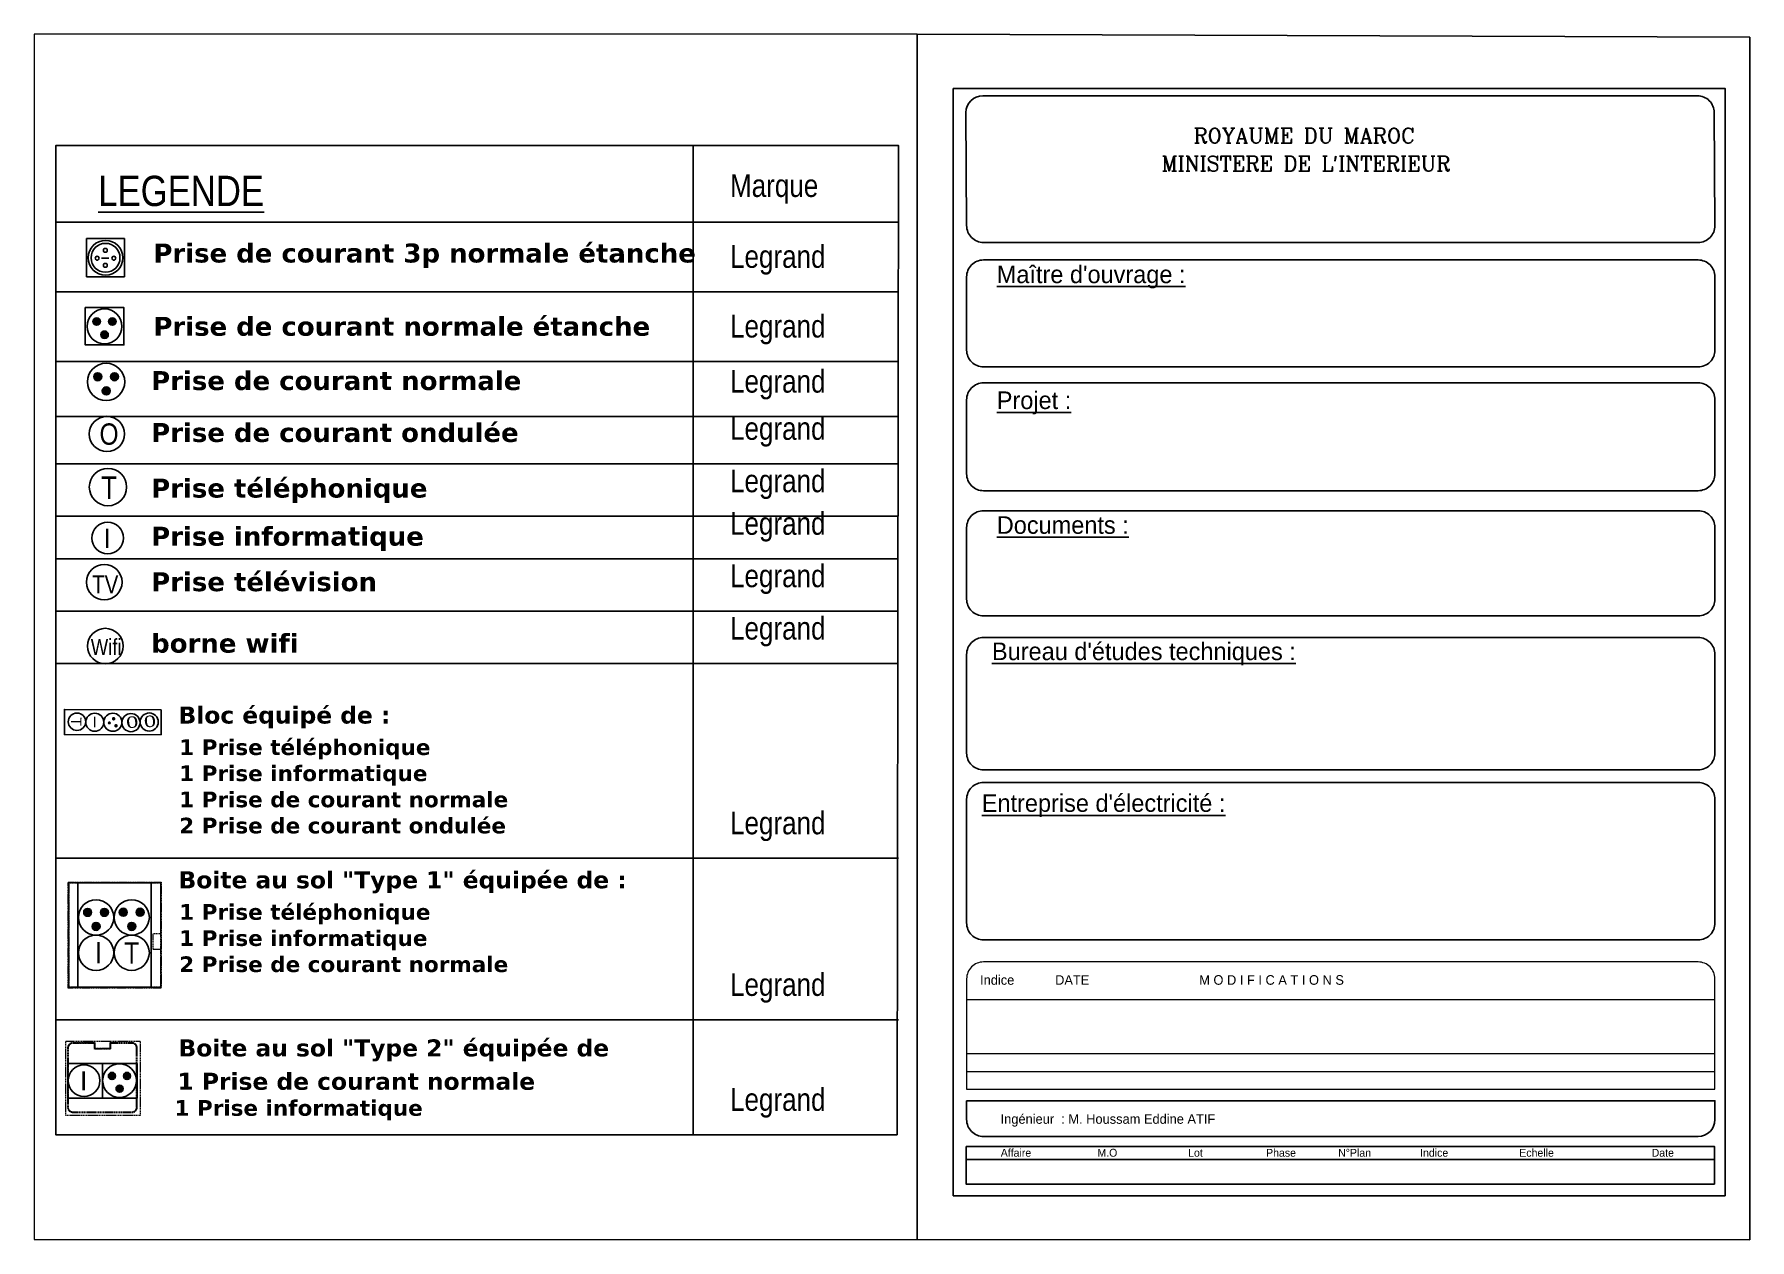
# Paper-space layout 'PG' of a CAD drawing. Header units: millimetres. Extents: x 1 to 409, y 1 to 287.
import ezdxf

# ---------------------------------------------------------------- set-up
doc = ezdxf.new("R2010")
doc.units = ezdxf.units.MM
doc.linetypes.add('HIDDEN', pattern=[0.375, 0.25, -0.125])
for name, color, linetype in [('CARTOUCHE', 7, 'Continuous'), ('CEG_Murs', 11, 'Continuous'), ('FILERIE', 5, 'Continuous'), ('MUR BAS', 7, 'Continuous'), ('prise', 1, 'Continuous'), ('Prises CFA', 140, 'Continuous'), ('TC PC', 7, 'Continuous')]:
    doc.layers.add(name, color=color, linetype=linetype)
doc.styles.add('BATI2C', font='BKANT.TTF')
doc.styles.get("Standard").update_dxf_attribs({"font": 'arial.ttf'})
doc.styles.add('STYLE_GENERE_1', font='ARIALN.TTF')
doc.styles.add('STYLE_GENERE_7', font='verdanab.ttf')

# ---------------------------------------------------------------- blocks, each defined once
blk = doc.blocks.new('Prise de courant normale')
at = {"layer": 'prise', "linetype": 'Continuous'}
for points in [[(-122, 51, 1), (-44, 51, 1)], [(44, 51, 1), (122, 51, 1)], [(-38, -89, 1), (41, -89, 1)]]:
    blk.add_hatch(color=5, dxfattribs=at).paths.add_polyline_path(points, flags=0)
at = {"layer": 'prise', "color": 1, "linetype": 'Continuous'}
blk.add_circle((0, 0), 185, dxfattribs=at)
at = {"layer": 'prise', "color": 5, "linetype": 'Continuous'}
for centre in [(-83, 51), (83, 51), (1, -89)]:
    blk.add_circle(centre, 39.4, dxfattribs=at)
blk = doc.blocks.new('Prise de courant ondulée')
at = {"layer": 'prise', "color": 1, "linetype": 'Continuous'}
blk.add_circle((0, 0), 175, dxfattribs=at)
at = {"layer": 'prise', "color": 5, "linetype": 'Continuous', "insert": (-73, -109), "char_height": 210.87, "attachment_point": 7, "style": 'STYLE_GENERE_1'}
blk.add_mtext('{\\fArial Narrow|b0|i0|c0|p34;O}', dxfattribs=at)
blk = doc.blocks.new('Prise téléphonique')
at = {"layer": 'prise', "color": 1, "linetype": 'Continuous'}
blk.add_circle((0, 0), 185, dxfattribs=at)
at = {"layer": 'prise', "color": 4, "linetype": 'Continuous', "insert": (-67, -117), "char_height": 222.75, "attachment_point": 7, "style": 'STYLE_GENERE_1'}
blk.add_mtext('{\\fArial Narrow|b0|i0|c0|p34;T}', dxfattribs=at)
blk = doc.blocks.new('PRISE INFORMATIQUE')
at = {"layer": 'Prises CFA', "color": 4}
blk.add_circle((0.141, 0.07), 0.157, dxfattribs=at)
blk.add_text('I', height=0.189, dxfattribs=at).set_placement((0.1, -0.027))
blk = doc.blocks.new('Prise télévision')
at = {"layer": 'prise', "color": 1, "linetype": 'Continuous'}
blk.add_circle((0, 0), 176, dxfattribs=at)
at = {"layer": 'prise', "color": 4, "linetype": 'Continuous', "insert": (-120, -111), "char_height": 177.19, "attachment_point": 7, "style": 'STYLE_GENERE_1'}
blk.add_mtext('{\\fArial Narrow|b0|i0|c0|p34;TV}', dxfattribs=at)
blk = doc.blocks.new('Prise de courant Tri Hypra')
at = {"layer": 'prise'}
for p, q in [((-187, 195), (192, 195)), ((-187, -183), (-187, 195)), ((192, 195), (192, -183)), ((192, -183), (-187, -183))]:
    blk.add_line(p, q, dxfattribs=at)
at = {"layer": 'prise', "color": 5}
blk.add_line((-37, 0), (37, 0), dxfattribs=at)
at = {"layer": 'prise'}
for radius in [173, 143]:
    blk.add_circle((3, 5), radius, dxfattribs=at)
at = {"layer": 'prise', "color": 5}
for centre in [(-80, 1), (1, 79), (85, 1), (1, -70)]:
    blk.add_circle(centre, 19.4, dxfattribs=at)
blk = doc.blocks.new('bloc de prises')
at = {"layer": 'FILERIE', "color": 5}
for points, const_width in [([(-0.042, -0.047, -1), (-0.054, -0.046, -1)], 0.0113), ([(-0.02, -0.079, -1), (-0.03, -0.078, -1)], 0.0102), ([(0.006, -0.038, -1), (-0.006, -0.037, -1)], 0.0113)]:
    blk.add_lwpolyline(points, format="xyb", close=True, dxfattribs=dict(at, const_width=const_width))
at = {"layer": 'FILERIE', "color": 1}
for centre in [(0.006, 0.183), (-0.007, 0.063), (-0.026, -0.055)]:
    blk.add_circle(centre, 0.0599, dxfattribs=at)
at = {"layer": 'prise', "color": 1, "flags": 128}
blk.add_lwpolyline([(-0.063, 0.272), (0.1, 0.249), (0.01, -0.383), (-0.154, -0.36)], close=True, dxfattribs=at)
at = {"layer": 'Prises CFA', "color": 4}
for centre, radius in [((-0.043, -0.173), 0.0596), ((-0.062, -0.289), 0.0574)]:
    blk.add_circle(centre, radius, dxfattribs=at)
at = {"layer": 'FILERIE', "char_height": 0.10604, "width": 23.92259, "attachment_point": 7, "rotation": 87.5302}
for insert in [(0.039, 0.147), (0.028, 0.03)]:
    blk.add_mtext('\\pi-1452,l1452;{\\fTimes New Roman|b0|i0|c0|p18;o}', dxfattribs=dict(at, insert=insert))
at = {"layer": 'Prises CFA', "color": 4}
for s, height, rotation, text_generation_flag, p in [('I', 0.0716, 81.8706, 4, (-0.082, -0.183)), ('T', 0.069, 351.8706, 2, (-0.039, -0.332))]:
    blk.add_text(s, height=height, rotation=rotation, dxfattribs=dict(at, text_generation_flag=text_generation_flag)).set_placement(p)
blk = doc.blocks.new('borne wifi')
at = {"layer": 'prise', "color": 4, "linetype": 'Continuous'}
blk.add_circle((-2, 16), 176, dxfattribs=at)
at = {"layer": 'prise', "color": 4, "linetype": 'Continuous', "insert": (-146, -73), "char_height": 159.5, "attachment_point": 7, "style": 'STYLE_GENERE_1'}
blk.add_mtext('Wifi', dxfattribs=at)
blk = doc.blocks.new('Boite au sol 4 modules (Voiture)')
at = {"layer": 'prise', "linetype": 'Continuous'}
for points in [[(56, 55, 1), (127, 55, 1)], [(206, 55, 1), (277, 55, 1)], [(132, -71, 1), (203, -71, 1)]]:
    blk.add_hatch(color=5, dxfattribs=at).paths.add_polyline_path(points, flags=0)
at = {"layer": 'prise', "color": 1, "linetype": 'Continuous'}
for p, q in [((-346, 178), (-346, -165)), ((341, 178), (-346, 178)), ((-3, 178), (-3, -165)), ((341, 178), (341, -165)), ((341, -165), (-346, -165))]:
    blk.add_line(p, q, dxfattribs=at)
at = {"layer": 'prise', "color": 1, "linetype": 'HIDDEN', "lineweight": 5, "ltscale": 0.05, "true_color": 0xf50000}
blk.add_lwpolyline([(-364, 399), (373, 399), (373, -338), (-364, -338)], close=True, dxfattribs=at)
at = {"layer": 'prise', "color": 12, "linetype": 'HIDDEN', "lineweight": 5, "ltscale": 0.05, "true_color": 0xe00000}
for points in [[(-75, 384), (-296, 384, 0.414214), (-348, 332), (-348, -255, 0.414214), (-296, -307), (291, -307, 0.414214), (343, -255), (343, 332, 0.414214), (291, 384), (70, 384), (70, 328), (-75, 328)], [(-79, 380), (-296, 380, 0.414214), (-344, 332), (-344, -255, 0.414214), (-296, -303), (291, -303, 0.414214), (339, -255), (339, 332, 0.414214), (291, 380), (74, 380), (74, 323), (-79, 323)], [(-82, 377), (-296, 377, 0.414214), (-341, 332), (-341, -255, 0.414214), (-296, -300), (291, -300, 0.414214), (336, -255), (336, 332, 0.414214), (291, 377), (76, 377), (76, 321), (-82, 321)]]:
    blk.add_lwpolyline(points, format="xyb", close=True, dxfattribs=at)
at = {"layer": 'prise', "color": 1, "linetype": 'Continuous'}
blk.add_circle((167, 9), 167, dxfattribs=at)
at = {"layer": 'prise', "color": 5, "linetype": 'Continuous'}
for centre in [(92, 55), (241, 55), (168, -71)]:
    blk.add_circle(centre, 35.5, dxfattribs=at)
blk = doc.blocks.new('boite')
at = {"layer": 'prise', "linetype": 'Continuous'}
for points in [[(-30.6, 22.5, 1), (-22.8, 22.5, 1)], [(-14, 22.5, 1), (-6.1, 22.5, 1)], [(4.6, 22.6, 1), (12.5, 22.6, 1)], [(21.2, 22.6, 1), (29.1, 22.6, 1)], [(-22.2, 8.5, 1), (-14.3, 8.5, 1)], [(13.1, 8.6, 1), (20.9, 8.6, 1)]]:
    blk.add_hatch(color=5, dxfattribs=at).paths.add_polyline_path(points, flags=0)
at = {"layer": 'prise', "color": 1, "linetype": 'HIDDEN', "lineweight": 5, "ltscale": 0.05}
for points in [[(-45.9, 52.5), (46.2, 52.5), (46.2, -52.5), (-45.9, -52.5)], [(-45.3, 51.9), (45.6, 51.9), (45.6, -51.9), (-45.3, -51.9)], [(45.3, -14), (45.3, -51.6), (-45, -51.6), (-45, 51.6), (45.3, 51.6), (45.3, 1.1), (37.8, 1.1), (37.8, -14)]]:
    blk.add_lwpolyline(points, close=True, dxfattribs=at)
at = {"layer": 'prise', "color": 1}
blk.add_lwpolyline([(36.3, -51.6), (-36.3, -51.6), (-36.3, 51.6), (36.3, 51.6)], close=True, dxfattribs=at)
at = {"layer": 'prise', "color": 1, "linetype": 'Continuous'}
for centre in [(-18.4, 17.4), (16.9, 17.5), (16.9, -17.5), (-18.4, -17.6)]:
    blk.add_circle(centre, 17.5, dxfattribs=at)
at = {"layer": 'prise', "color": 5, "linetype": 'Continuous'}
for centre in [(-26.7, 22.5), (-10.1, 22.5), (8.6, 22.6), (25.2, 22.6), (-18.3, 8.5), (17, 8.6)]:
    blk.add_circle(centre, 3.94, dxfattribs=at)
at = {"layer": 'prise', "color": 4, "linetype": 'Continuous', "char_height": 21.087, "attachment_point": 7, "style": 'STYLE_GENERE_1'}
for s, insert in [('{\\fArial Narrow|b0|i0|c0|p34;I}', (-19.4, -28.1)), ('{\\fArial Narrow|b0|i0|c0|p34;T}', (9.5, -28.3))]:
    blk.add_mtext(s, dxfattribs=dict(at, insert=insert))

psp = doc.layouts.new('PG')

# ---------------------------------------------------------------- linework, layer by layer
at = {"color": 0}
psp.add_lwpolyline([(210.94, 0.79), (408.88, 0.71), (408.88, 286.61), (210.94, 287.3)], close=True, dxfattribs=at)
psp.add_lwpolyline([(6.12, 260.86), (157.72, 260.86), (157.72, 25.65), (6.12, 25.65)], close=True)
for points in [[(201.41, 260.86), (6.12, 260.86), (6.12, 242.65), (206.48, 242.64)], [(6.12, 226.08), (206.48, 226.07)], [(6.12, 209.51), (206.48, 209.5)], [(6.12, 196.41), (206.48, 196.4)], [(6.12, 185.18), (206.48, 185.18)], [(6.12, 172.73), (206.48, 172.72)], [(6.12, 162.61), (206.48, 162.6)], [(6.12, 150.15), (206.48, 150.14)], [(6.12, 137.69), (206.48, 137.68)], [(6.12, 91.4), (206.48, 91.39)], [(6.12, 52.98), (206.48, 52.97)], [(6.12, 52.98), (206.48, 52.97)], [(6.12, 25.65), (201.41, 25.65)], [(6.12, 25.65), (201.41, 25.65)], [(201.08, 25.65), (152.63, 25.65)]]:
    psp.add_lwpolyline(points)
at = {"color": 1, "linetype": 'ByBlock'}
psp.add_lwpolyline([(13.14, 222.32), (22.34, 222.32), (22.34, 213.44), (13.14, 213.44)], close=True, dxfattribs=at)
at = {"layer": 'CARTOUCHE', "color": 0, "linetype": 'Continuous', "lineweight": 20}
for p, q in [((342.67, 66.74), (226.73, 66.74)), ((222.71, 57.78), (400.62, 57.78)), ((222.71, 44.99), (400.62, 44.99)), ((222.71, 40.73), (400.62, 40.73)), ((222.71, 36.46), (400.62, 36.46))]:
    psp.add_line(p, q, dxfattribs=at)
at = {"layer": 'CARTOUCHE', "linetype": 'Continuous', "lineweight": 5, "ltscale": 1.5}
psp.add_lwpolyline([(219.52, 274.45), (403.01, 274.45), (403.01, 11.14), (219.52, 11.14)], close=True, dxfattribs=at)
at = {"layer": 'CARTOUCHE'}
psp.add_lwpolyline([(219.52, 274.45), (403.01, 274.45), (403.01, 11.14), (219.52, 11.14)], close=True, dxfattribs=at)
at = {"layer": 'CARTOUCHE', "color": 0, "linetype": 'Continuous', "lineweight": 25, "flags": 128}
for points in [[(226.73, 237.8), (396.61, 237.8, 0.414214), (400.62, 241.82), (400.44, 268.68, 0.414232), (396.43, 272.69), (226.55, 272.68, 0.414195), (222.54, 268.67), (222.71, 241.82, 0.414214)], [(222.71, 212.23), (222.71, 229.64, -0.414214), (226.73, 233.65), (396.61, 233.65, -0.414214), (400.62, 229.64), (400.62, 212.23, -0.414214), (396.61, 208.22), (226.73, 208.22, -0.414214)], [(222.71, 182.79), (222.71, 200.41, -0.414214), (226.73, 204.42), (396.61, 204.42, -0.414214), (400.62, 200.41), (400.62, 182.79, -0.414214), (396.61, 178.78), (226.73, 178.78, -0.414214)], [(222.71, 116.41), (222.71, 139.86, -0.414214), (226.73, 143.88), (396.61, 143.88, -0.414214), (400.62, 139.86), (400.62, 116.41, -0.414214), (396.61, 112.4), (226.73, 112.4, -0.414214)]]:
    psp.add_lwpolyline(points, format="xyb", close=True, dxfattribs=at)
at = {"layer": 'CARTOUCHE', "color": 0, "linetype": 'Continuous', "lineweight": 25}
for points in [[(226.73, 174.03, 0.414214), (222.71, 170.01), (222.71, 153.03, 0.414214), (226.73, 149.01), (396.61, 149.01, 0.414214), (400.62, 153.03), (400.62, 170.01, 0.414214), (396.61, 174.03)], [(226.73, 109.42, 0.414214), (222.71, 105.41), (222.71, 76.01, 0.414214), (226.73, 71.99), (396.61, 71.99, 0.414214), (400.62, 76.01), (400.62, 105.41, 0.414214), (396.61, 109.42)], [(222.71, 33.76), (400.62, 33.76), (400.62, 29.26, -0.414213), (396.61, 25.25), (226.73, 25.25, -0.414214), (222.71, 29.26)]]:
    psp.add_lwpolyline(points, format="xyb", close=True, dxfattribs=at)
at = {"layer": 'CARTOUCHE', "color": 0, "linetype": 'Continuous', "lineweight": 20, "flags": 128}
psp.add_lwpolyline([(400.62, 36.46), (400.62, 62.73, 0.414214), (396.61, 66.74), (226.73, 66.74, 0.414214), (222.71, 62.73), (222.71, 36.46)], format="xyb", dxfattribs=at)
at = {"layer": 'CARTOUCHE', "color": 0}
psp.add_lwpolyline([(222.57, 22.88), (384.87, 22.88)], dxfattribs=at)
for points in [[(222.57, 22.88), (400.48, 22.88), (400.48, 19.75), (222.57, 19.75)], [(222.57, 22.88), (400.48, 22.88), (400.48, 13.92), (222.57, 13.92)]]:
    psp.add_lwpolyline(points, close=True, dxfattribs=at)
at = {"layer": 'FILERIE'}
psp.add_lwpolyline([(152.63, 25.65), (6.12, 25.65), (6.12, 260.86), (201.41, 260.86)], dxfattribs=at)
psp.add_lwpolyline([(157.72, 260.86), (206.51, 260.86), (206.17, 25.65), (157.72, 25.65)], close=True, dxfattribs=at)

# ---------------------------------------------------------------- block references
for name, p, xscale, yscale, zscale in [('Prise de courant Tri Hypra', (17.9, 234.04), 0.024, 0.024, 0.024), ('Prise de courant normale', (17.73, 217.86), 0.0224, 0.0224, 0.0224), ('Prise de courant normale', (18.11, 204.66), 0.024, 0.024, 0.024), ('Prise de courant ondulée', (18.3, 192.27), 0.024, 0.024, 0.024), ('Prise téléphonique', (18.55, 179.65), 0.024, 0.024, 0.024), ('PRISE INFORMATIQUE', (15.09, 165.85), 24, 24, 24), ('Prise télévision', (17.67, 157.05), 0.024, 0.024, 0.024), ('Boite au sol 4 modules (Voiture)', (17.29, 38.32), 0.024, 0.024, 0.024), ('PRISE INFORMATIQUE', (9.49, 36.85), 24, 24, 24)]:
    psp.add_blockref(name, p, dxfattribs=dict(xscale=xscale, yscale=yscale, zscale=zscale))
at = {"layer": 'CEG_Murs', "xscale": 36.00000000000026, "yscale": 36.00000000000026, "zscale": 36.00000000000026, "rotation": 277.9719204480924}
psp.add_blockref('bloc de prises', (21.8, 123.08), dxfattribs=at)
at = {"layer": 'MUR BAS', "xscale": 0.24, "yscale": 0.24, "zscale": 0.24}
psp.add_blockref('boite', (20.13, 73.14), dxfattribs=at)
at = {"layer": 'TC PC', "color": 1, "xscale": 0.024, "yscale": 0.024, "zscale": 0.024}
psp.add_blockref('borne wifi', (17.97, 141.46), dxfattribs=at)

# ---------------------------------------------------------------- texts
at = {"style": 'STYLE_GENERE_7'}
psp.add_text('1 Prise informatique', height=3.726, dxfattribs=at).set_placement((34.37, 30.17))
at = {"linetype": 'Continuous', "attachment_point": 4}
for s, insert, char_height, style in [('{\\LLEGENDE}', (16.24, 250.01), 7.2, 'STYLE_GENERE_1'), ('Marque', (166.45, 250.51), 5.4, 'STYLE_GENERE_1'), ('Prise de courant 3p normale étanche', (29.35, 234.65), 4.5, 'STYLE_GENERE_7'), ('Legrand', (166.45, 233.66), 5.4, 'STYLE_GENERE_1'), ('Prise de courant normale étanche', (29.35, 217.83), 4.5, 'STYLE_GENERE_7'), ('Legrand', (166.45, 217.09), 5.4, 'STYLE_GENERE_1'), ('Prise de courant normale', (28.81, 204.92), 4.5, 'STYLE_GENERE_7'), ('Legrand', (166.45, 203.99), 5.4, 'STYLE_GENERE_1'), ('Legrand', (166.45, 192.77), 5.4, 'STYLE_GENERE_1'), ('Prise de courant ondulée', (28.81, 192.58), 4.5, 'STYLE_GENERE_7'), ('Legrand', (166.45, 180.31), 5.4, 'STYLE_GENERE_1'), ('{Prise téléphonique}', (28.81, 178.76), 4.5, 'STYLE_GENERE_7'), ('Legrand', (166.45, 170.19), 5.4, 'STYLE_GENERE_1'), ('{Prise informatique}', (28.81, 167.32), 4.5, 'STYLE_GENERE_7'), ('{Prise télévision}', (28.81, 157.1), 4.5, 'STYLE_GENERE_7'), ('Legrand', (166.45, 157.73), 5.4, 'STYLE_GENERE_1'), ('Legrand', (166.45, 145.28), 5.4, 'STYLE_GENERE_1'), ('borne wifi', (28.81, 142.49), 4.5, 'STYLE_GENERE_7'), ('Bloc équipé de :', (35.31, 124.87), 4.05, 'STYLE_GENERE_7'), ('Legrand', (166.45, 98.98), 5.4, 'STYLE_GENERE_1'), ('Boite au sol "Type 1" équipée de :', (35.31, 85.68), 4.05, 'STYLE_GENERE_7'), ('Legrand', (166.45, 60.56), 5.4, 'STYLE_GENERE_1'), ('Boite au sol "Type 2" équipée de', (35.31, 45.71), 4.05, 'STYLE_GENERE_7'), ('1 Prise de courant normale ', (35.08, 38.33), 4.05, 'STYLE_GENERE_7'), ('Legrand', (166.45, 33.23), 5.4, 'STYLE_GENERE_1')]:
    psp.add_mtext(s, dxfattribs=dict(at, insert=insert, char_height=char_height, style=style))
at = {"linetype": 'Continuous', "char_height": 3.726, "width": 95.3167, "attachment_point": 1, "style": 'STYLE_GENERE_7'}
for s, insert in [('1 Prise téléphonique\\P1 Prise informatique\\P1 Prise de courant normale\\P2 Prise de courant ondulée', (35.49, 119.67)), ('1 Prise téléphonique\\P1 Prise informatique\\P2 Prise de courant normale', (35.49, 80.49))]:
    psp.add_mtext(s, dxfattribs=dict(at, insert=insert))
at = {"layer": 'CARTOUCHE', "color": 0, "lineweight": -2, "style": 'BATI2C'}
for s, height, p in [('Indice', 2.281, (225.9, 61.32)), ('DATE', 2.281, (243.74, 61.32)), ('M O D I F I C A T I O N S', 2.2811, (278, 61.32)), ('Ingénieur  : M. Houssam Eddine ATIF', 2.2811, (230.78, 28.27))]:
    psp.add_text(s, height=height, dxfattribs=at).set_placement(p)
at = {"layer": 'CARTOUCHE', "color": 0, "lineweight": 0, "char_height": 7.1533, "width": 104.8446, "attachment_point": 1}
for s, insert in [('{\\fRockwell|b0|i0|c0|p18;    \\Fromanc|c0; \\H0.5x;ROYAUME DU MAROC }', (261.1, 264.99)), ("{\\fRockwell|b0|i0|c0|p18; \\Fromanc|c0;\\H0.5x;MINISTERE DE L'INTERIEUR }", (266.39, 258.35))]:
    psp.add_mtext(s, dxfattribs=dict(at, insert=insert))
at = {"layer": 'CARTOUCHE', "color": 116, "lineweight": 25, "true_color": 0x136734, "char_height": 4.1805, "attachment_point": 1, "style": 'BATI2C'}
for s, insert in [("{\\LMaître d'ouvrage :}", (229.87, 232.32)), ('{\\LProjet :}', (229.87, 202.38)), ('{\\LDocuments :}', (229.87, 172.72)), ("{\\LBureau d'études techniques :}", (228.73, 142.69)), ("{\\LEntreprise d'électricité :}", (226.3, 106.61))]:
    psp.add_mtext(s, dxfattribs=dict(at, insert=insert))
at = {"layer": 'CARTOUCHE', "color": 0, "lineweight": 25, "char_height": 1.874, "attachment_point": 1, "style": 'BATI2C'}
for s, insert in [('Affaire', (230.81, 22.31)), ('M.O', (253.8, 22.31)), ('Lot', (275.36, 22.31)), ('Phase', (293.9, 22.31)), ('N%%DPlan', (311.03, 22.31)), ('Indice', (330.52, 22.31)), ('Echelle', (354.1, 22.31)), ('Date', (385.57, 22.31))]:
    psp.add_mtext(s, dxfattribs=dict(at, insert=insert))

# ---------------------------------------------------------------- viewports
at = {"layer": '0', "color": 0, "view_target_point": (31619.33, 9290.68)}
psp.add_viewport(center=(105.99, 144.04), size=(209.9, 286.509), view_center_point=(3.94, -81.09), view_height=1402.804, dxfattribs=at)

doc.saveas('drawing.dxf')
